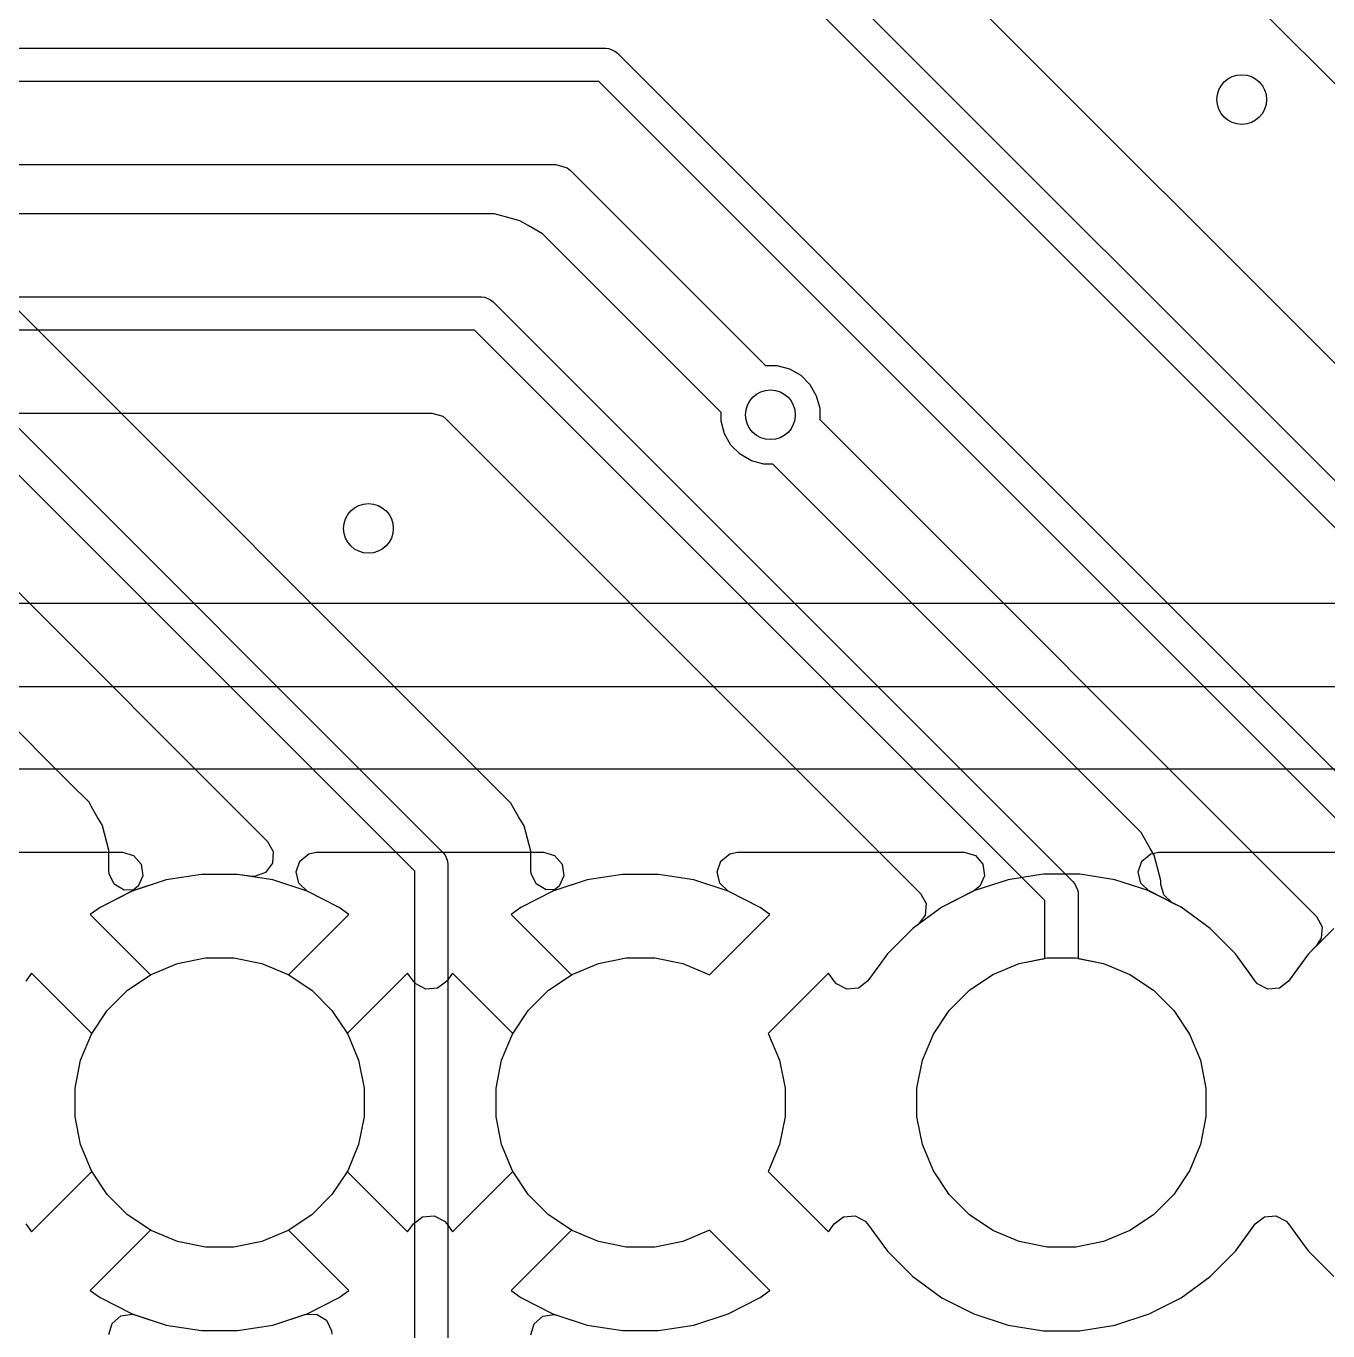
# Model space of a CAD drawing. Header units: inches. Extents: x 6.55 to 9.8, y -8.74 to -3.15.
# Drawn here: x 8.5926 to 8.9019, y -7.9582 to -7.6483 of the extents above; entities that cross this region are included whole.
import ezdxf

# ---------------------------------------------------------------- set-up
doc = ezdxf.new("R2010")
doc.units = ezdxf.units.IN
doc.header["$MEASUREMENT"] = 0
doc.layers.add('Edge.Cuts', color=254, linetype='CONTINUOUS', true_color=0xd0d2cd)

msp = doc.modelspace()

# ---------------------------------------------------------------- linework, layer by layer
at = {"layer": 'Edge.Cuts', "linetype": 'CONTINUOUS'}
for p, q in [((9.00289, -7.82773), (8.19436, -7.0192)), ((8.17323, -7.02593), (8.99116, -7.84386)), ((8.98444, -7.84828), (8.16651, -7.03034)), ((8.7456, -7.50404), (9.01351, -7.77195)), ((8.36761, -7.52056), (8.69166, -7.8446)), ((8.70779, -7.83287), (8.39388, -7.51896)), ((8.68494, -7.84902), (8.36204, -7.52612)), ((8.40287, -7.59482), (8.65, -7.84194)), ((8.21817, -7.65354), (8.73031, -7.65354)), ((8.73031, -7.65354), (8.73108, -7.65362)), ((8.73108, -7.65362), (8.7325, -7.65421)), ((8.7325, -7.65421), (8.7331, -7.6547)), ((8.7331, -7.6547), (8.94137, -7.86296)), ((8.72868, -7.66142), (8.21654, -7.66142)), ((8.93465, -7.86738), (8.72868, -7.66142)), ((8.3332, -7.68112), (8.7185, -7.68112)), ((8.7185, -7.68112), (8.72114, -7.6819)), ((8.72114, -7.6819), (8.72195, -7.68255)), ((8.72195, -7.68255), (8.76829, -7.72888)), ((8.69738, -7.69289), (8.33387, -7.69289)), ((8.69767, -7.69289), (8.69738, -7.69289)), ((8.69738, -7.69289), (8.69738, -7.69289)), ((8.7039, -7.69289), (8.69767, -7.69289)), ((8.70991, -7.6945), (8.7039, -7.69289)), ((8.71189, -7.69564), (8.70991, -7.6945)), ((8.7153, -7.69762), (8.71189, -7.69564)), ((8.71189, -7.69564), (8.71189, -7.69564)), ((8.71189, -7.69564), (8.71189, -7.69564)), ((8.71998, -7.7023), (8.7153, -7.69762)), ((8.7153, -7.69762), (8.7153, -7.69762)), ((8.75773, -7.74004), (8.71998, -7.7023)), ((8.71998, -7.7023), (8.71998, -7.7023)), ((8.31102, -7.7126), (8.70079, -7.7126)), ((8.70079, -7.7126), (8.70156, -7.71267)), ((8.70156, -7.71267), (8.70297, -7.71326)), ((8.70297, -7.71326), (8.70357, -7.71375)), ((8.70357, -7.71375), (8.84137, -7.85155)), ((8.69916, -7.72047), (8.31102, -7.72047)), ((8.83465, -7.85596), (8.69916, -7.72047)), ((8.76829, -7.72888), (8.77098, -7.72888)), ((8.77098, -7.72888), (8.77396, -7.72968)), ((8.77396, -7.72968), (8.77663, -7.73122)), ((8.77663, -7.73122), (8.77881, -7.7334)), ((8.77881, -7.7334), (8.78035, -7.73607)), ((8.78035, -7.73607), (8.78115, -7.73905)), ((8.33387, -7.74018), (8.68897, -7.74018)), ((8.68897, -7.74018), (8.69161, -7.74095)), ((8.69161, -7.74095), (8.69242, -7.74161)), ((8.69242, -7.74161), (8.8051, -7.85428)), ((8.75773, -7.74214), (8.75773, -7.74004)), ((8.78115, -7.73905), (8.78115, -7.74175)), ((8.75852, -7.74511), (8.75773, -7.74214)), ((8.78115, -7.74175), (8.89918, -7.85978)), ((8.76007, -7.74778), (8.75852, -7.74511)), ((8.76225, -7.74997), (8.76007, -7.74778)), ((8.76492, -7.75151), (8.76225, -7.74997)), ((8.76789, -7.7523), (8.76492, -7.75151)), ((8.76999, -7.7523), (8.76789, -7.7523)), ((8.85293, -7.83524), (8.76999, -7.7523)), ((8.60298, -7.82806), (8.55124, -7.77632)), ((9.1101, -7.78541), (8.17645, -7.78541)), ((8.15945, -7.80512), (9.12028, -7.80512)), ((9.12436, -7.8248), (8.16353, -7.8248)), ((8.60315, -7.82823), (8.60298, -7.82806)), ((8.60298, -7.82806), (8.60298, -7.82806)), ((8.60756, -7.83263), (8.60315, -7.82823)), ((8.60315, -7.82823), (8.60315, -7.82823)), ((8.60818, -7.83371), (8.60756, -7.83263)), ((8.60953, -7.83605), (8.60818, -7.83371)), ((8.70963, -7.83605), (8.70779, -7.83287)), ((8.70779, -7.83287), (8.70779, -7.83287)), ((8.61067, -7.83802), (8.60953, -7.83605)), ((8.60953, -7.83605), (8.60953, -7.83605)), ((8.71091, -7.83826), (8.70963, -7.83605)), ((8.8531, -7.83541), (8.85293, -7.83524)), ((8.85293, -7.83524), (8.85293, -7.83524)), ((8.8575, -7.83981), (8.8531, -7.83541)), ((8.8531, -7.83541), (8.8531, -7.83541)), ((8.61073, -7.83826), (8.61067, -7.83802)), ((8.61067, -7.83802), (8.61067, -7.83802)), ((8.61228, -7.84404), (8.61073, -7.83826)), ((8.71252, -7.84428), (8.71091, -7.83826)), ((8.85969, -7.8436), (8.8575, -7.83981)), ((8.8575, -7.83981), (8.8575, -7.83981)), ((8.8575, -7.83981), (8.8575, -7.83981)), ((8.65, -7.84194), (8.65131, -7.84436)), ((8.86061, -7.84521), (8.85969, -7.8436)), ((8.56168, -7.84451), (8.61553, -7.84451)), ((8.61228, -7.84879), (8.61228, -7.84404)), ((8.61228, -7.84404), (8.61228, -7.84404)), ((8.61553, -7.84451), (8.61817, -7.84528)), ((8.61817, -7.84528), (8.61997, -7.84736)), ((8.65131, -7.84436), (8.65112, -7.8471)), ((8.65676, -7.84918), (8.65764, -7.84658)), ((8.65764, -7.84658), (8.6598, -7.84487)), ((8.6598, -7.84487), (8.66163, -7.84451)), ((8.66163, -7.84451), (8.71553, -7.84451)), ((8.69166, -7.8446), (8.69215, -7.8452)), ((8.69215, -7.8452), (8.69264, -7.84638)), ((8.69264, -7.84638), (8.69274, -7.84662)), ((8.69274, -7.84662), (8.69281, -7.84739)), ((8.71252, -7.84871), (8.71252, -7.84428)), ((8.71252, -7.84428), (8.71252, -7.84428)), ((8.71553, -7.84451), (8.71817, -7.84528)), ((8.71817, -7.84528), (8.71997, -7.84736)), ((8.75676, -7.84918), (8.75764, -7.84658)), ((8.75764, -7.84658), (8.7598, -7.84487)), ((8.7598, -7.84487), (8.76163, -7.84451)), ((8.76163, -7.84451), (8.81549, -7.84451)), ((8.81549, -7.84451), (8.81813, -7.84528)), ((8.81813, -7.84528), (8.81993, -7.84736)), ((8.8568, -7.84918), (8.85769, -7.84658)), ((8.85769, -7.84658), (8.85984, -7.84487)), ((8.85984, -7.84487), (8.86168, -7.84451)), ((8.86222, -7.85122), (8.86061, -7.84521)), ((8.86168, -7.84451), (8.91549, -7.84451)), ((8.61235, -7.84962), (8.61228, -7.84879)), ((8.61356, -7.85209), (8.61235, -7.84962)), ((8.62036, -7.85008), (8.61922, -7.85259)), ((8.61997, -7.84736), (8.62036, -7.85008)), ((8.63432, -7.84975), (8.62589, -7.85109)), ((8.63432, -7.84975), (8.62589, -7.85109)), ((8.63432, -7.84975), (8.62589, -7.85109)), ((8.64285, -7.84975), (8.63432, -7.84975)), ((8.64285, -7.84975), (8.63432, -7.84975)), ((8.64285, -7.84975), (8.63432, -7.84975)), ((8.65127, -7.85109), (8.64285, -7.84975)), ((8.65127, -7.85109), (8.64285, -7.84975)), ((8.64578, -7.85022), (8.64285, -7.84975)), ((8.64947, -7.8493), (8.64689, -7.85026)), ((8.65112, -7.8471), (8.64947, -7.8493)), ((8.65742, -7.85185), (8.65676, -7.84918)), ((8.68494, -8.05423), (8.68494, -7.84902)), ((8.69281, -7.84739), (8.69281, -8.0526)), ((8.71259, -7.84955), (8.71252, -7.84871)), ((8.7138, -7.85201), (8.71259, -7.84955)), ((8.72036, -7.85008), (8.71922, -7.85259)), ((8.71997, -7.84736), (8.72036, -7.85008)), ((8.73432, -7.84975), (8.72589, -7.85109)), ((8.73432, -7.84975), (8.72589, -7.85109)), ((8.73432, -7.84975), (8.72589, -7.85109)), ((8.74285, -7.84975), (8.73432, -7.84975)), ((8.74285, -7.84975), (8.73432, -7.84975)), ((8.74285, -7.84975), (8.73432, -7.84975)), ((8.75127, -7.85109), (8.74285, -7.84975)), ((8.75127, -7.85109), (8.74285, -7.84975)), ((8.75127, -7.85109), (8.74285, -7.84975)), ((8.75742, -7.85185), (8.75676, -7.84918)), ((8.82032, -7.85008), (8.81918, -7.85259)), ((8.81993, -7.84736), (8.82032, -7.85008)), ((8.83272, -7.84998), (8.82589, -7.85107)), ((8.83272, -7.84998), (8.82589, -7.85107)), ((8.83432, -7.84973), (8.83272, -7.84998)), ((8.83432, -7.84973), (8.83272, -7.84998)), ((8.84285, -7.84973), (8.83432, -7.84973)), ((8.84285, -7.84973), (8.83432, -7.84973)), ((8.84444, -7.84998), (8.84285, -7.84973)), ((8.84444, -7.84998), (8.84285, -7.84973)), ((8.85128, -7.85107), (8.84444, -7.84998)), ((8.85128, -7.85107), (8.84444, -7.84998)), ((8.85746, -7.85185), (8.8568, -7.84918)), ((8.61592, -7.85351), (8.61356, -7.85209)), ((8.61922, -7.85259), (8.61775, -7.85374)), ((8.62589, -7.85109), (8.61778, -7.85372)), ((8.62589, -7.85109), (8.61778, -7.85372)), ((8.62589, -7.85109), (8.61867, -7.85343)), ((8.64689, -7.85026), (8.64578, -7.85022)), ((8.65938, -7.85372), (8.65127, -7.85109)), ((8.65938, -7.85372), (8.65127, -7.85109)), ((8.65942, -7.85374), (8.65742, -7.85185)), ((8.71616, -7.85343), (8.7138, -7.85201)), ((8.71922, -7.85259), (8.71775, -7.85374)), ((8.72589, -7.85109), (8.71778, -7.85372)), ((8.72589, -7.85109), (8.71778, -7.85372)), ((8.72589, -7.85109), (8.71891, -7.85336)), ((8.72589, -7.85109), (8.72589, -7.85109)), ((8.75938, -7.85372), (8.75127, -7.85109)), ((8.75938, -7.85372), (8.75127, -7.85109)), ((8.75938, -7.85372), (8.75127, -7.85109)), ((8.75942, -7.85374), (8.75742, -7.85185)), ((8.81918, -7.85259), (8.8177, -7.85374)), ((8.82589, -7.85107), (8.81778, -7.8537)), ((8.82589, -7.85107), (8.81778, -7.8537)), ((8.82589, -7.85107), (8.82589, -7.85107)), ((8.82589, -7.85107), (8.82589, -7.85107)), ((8.84137, -7.85155), (8.84186, -7.85214)), ((8.84186, -7.85214), (8.84203, -7.85256)), ((8.84203, -7.85256), (8.84244, -7.85356)), ((8.85939, -7.8537), (8.85128, -7.85107)), ((8.85939, -7.8537), (8.85128, -7.85107)), ((8.85946, -7.85374), (8.85746, -7.85185)), ((8.86222, -7.85216), (8.86222, -7.85122)), ((8.86222, -7.85122), (8.86222, -7.85122)), ((8.86289, -7.85462), (8.86222, -7.85216)), ((8.61778, -7.85372), (8.61018, -7.85759)), ((8.61778, -7.85372), (8.61018, -7.85759)), ((8.61775, -7.85374), (8.61018, -7.85759)), ((8.61867, -7.85343), (8.61592, -7.85351)), ((8.66698, -7.85759), (8.65938, -7.85372)), ((8.66698, -7.85759), (8.65938, -7.85372)), ((8.66698, -7.85759), (8.65942, -7.85374)), ((8.71778, -7.85372), (8.71018, -7.85759)), ((8.71778, -7.85372), (8.71018, -7.85759)), ((8.71775, -7.85374), (8.71018, -7.85759)), ((8.71891, -7.85336), (8.71616, -7.85343)), ((8.76698, -7.85759), (8.75938, -7.85372)), ((8.76698, -7.85759), (8.75938, -7.85372)), ((8.76698, -7.85759), (8.75938, -7.85372)), ((8.76698, -7.85759), (8.75942, -7.85374)), ((8.8051, -7.85428), (8.80642, -7.8567)), ((8.81778, -7.8537), (8.81017, -7.85758)), ((8.81778, -7.8537), (8.81017, -7.85758)), ((8.8177, -7.85374), (8.81017, -7.85758)), ((8.83465, -7.86971), (8.83465, -7.85596)), ((8.84244, -7.85356), (8.84252, -7.85433)), ((8.84252, -7.85433), (8.84252, -7.86971)), ((8.86264, -7.85536), (8.85939, -7.8537)), ((8.86489, -7.85651), (8.85939, -7.8537)), ((8.86699, -7.85758), (8.85946, -7.85374)), ((8.86699, -7.85758), (8.86264, -7.85536)), ((8.86489, -7.85651), (8.86289, -7.85462)), ((8.61018, -7.85759), (8.60785, -7.85929)), ((8.61018, -7.85759), (8.60785, -7.85929)), ((8.61018, -7.85759), (8.60785, -7.85929)), ((8.60785, -7.85929), (8.60785, -7.85929)), ((8.60785, -7.85929), (8.62217, -7.87361)), ((8.60785, -7.85929), (8.60785, -7.85929)), ((8.60785, -7.85929), (8.62217, -7.87361)), ((8.60785, -7.85929), (8.60785, -7.85929)), ((8.60785, -7.85929), (8.62217, -7.87361)), ((8.65499, -7.87361), (8.66931, -7.85929)), ((8.65499, -7.87361), (8.66931, -7.85929)), ((8.65499, -7.87361), (8.66931, -7.85929)), ((8.66931, -7.85929), (8.66698, -7.85759)), ((8.66931, -7.85929), (8.66698, -7.85759)), ((8.66931, -7.85929), (8.66698, -7.85759)), ((8.66931, -7.85929), (8.66931, -7.85929)), ((8.66931, -7.85929), (8.66931, -7.85929)), ((8.66931, -7.85929), (8.66931, -7.85929)), ((8.71018, -7.85759), (8.70785, -7.85929)), ((8.71018, -7.85759), (8.70785, -7.85929)), ((8.71018, -7.85759), (8.70785, -7.85929)), ((8.70785, -7.85929), (8.70785, -7.85929)), ((8.70785, -7.85929), (8.72217, -7.87361)), ((8.70785, -7.85929), (8.70785, -7.85929)), ((8.70785, -7.85929), (8.72217, -7.87361)), ((8.70785, -7.85929), (8.70785, -7.85929)), ((8.70785, -7.85929), (8.72217, -7.87361)), ((8.75499, -7.87361), (8.76931, -7.85929)), ((8.75499, -7.87361), (8.76931, -7.85929)), ((8.75499, -7.87361), (8.76931, -7.85929)), ((8.75499, -7.87361), (8.76931, -7.85929)), ((8.76931, -7.85929), (8.76698, -7.85759)), ((8.76931, -7.85929), (8.76698, -7.85759)), ((8.76931, -7.85929), (8.76698, -7.85759)), ((8.76931, -7.85929), (8.76698, -7.85759)), ((8.76931, -7.85929), (8.76931, -7.85929)), ((8.76931, -7.85929), (8.76931, -7.85929)), ((8.76931, -7.85929), (8.76931, -7.85929)), ((8.76931, -7.85929), (8.76931, -7.85929)), ((8.81017, -7.85758), (8.80327, -7.86259)), ((8.81017, -7.85758), (8.80327, -7.86259)), ((8.81017, -7.85758), (8.80327, -7.86259)), ((8.80622, -7.85944), (8.80457, -7.86164)), ((8.80642, -7.8567), (8.80622, -7.85944)), ((8.86699, -7.85758), (8.86489, -7.85651)), ((8.86699, -7.85758), (8.86489, -7.85651)), ((8.87389, -7.86259), (8.86699, -7.85758)), ((8.86699, -7.85758), (8.86699, -7.85758)), ((8.86699, -7.85758), (8.86699, -7.85758)), ((8.87389, -7.86259), (8.86699, -7.85758)), ((8.87389, -7.86259), (8.86699, -7.85758)), ((8.87389, -7.86259), (8.86699, -7.85758)), ((8.80452, -7.86169), (8.80327, -7.86259)), ((8.80457, -7.86164), (8.80452, -7.86169)), ((8.89918, -7.85978), (8.9005, -7.86219)), ((8.9005, -7.86219), (8.9003, -7.86494)), ((8.80327, -7.86259), (8.79724, -7.86862)), ((8.80327, -7.86259), (8.79724, -7.86862)), ((8.80327, -7.86259), (8.79724, -7.86862)), ((8.80327, -7.86259), (8.79724, -7.86862)), ((8.80327, -7.86259), (8.80327, -7.86259)), ((8.87993, -7.86862), (8.87389, -7.86259)), ((8.87993, -7.86862), (8.87389, -7.86259)), ((8.87993, -7.86862), (8.87389, -7.86259)), ((8.87993, -7.86862), (8.87389, -7.86259)), ((8.90327, -7.86259), (8.89724, -7.86862)), ((8.90327, -7.86259), (8.89724, -7.86862)), ((8.90327, -7.86259), (8.89724, -7.86862)), ((8.9003, -7.86494), (8.89918, -7.86668)), ((8.79724, -7.86862), (8.79496, -7.87176)), ((8.79724, -7.86862), (8.79496, -7.87176)), ((8.79724, -7.86862), (8.79496, -7.87176)), ((8.79724, -7.86862), (8.79496, -7.87176)), ((8.79724, -7.86862), (8.79724, -7.86862)), ((8.79724, -7.86862), (8.79724, -7.86862)), ((8.79724, -7.86862), (8.79724, -7.86862)), ((8.79724, -7.86862), (8.79724, -7.86862)), ((8.79724, -7.86862), (8.79724, -7.86862)), ((8.79724, -7.86862), (8.79724, -7.86862)), ((8.79724, -7.86862), (8.79724, -7.86862)), ((8.79724, -7.86862), (8.79724, -7.86862)), ((8.88304, -7.87291), (8.87993, -7.86862)), ((8.88373, -7.87386), (8.87993, -7.86862)), ((8.88351, -7.87355), (8.87993, -7.86862)), ((8.88373, -7.87386), (8.87993, -7.86862)), ((8.89724, -7.86862), (8.89253, -7.8751)), ((8.89724, -7.86862), (8.89442, -7.87251)), ((8.89724, -7.86862), (8.89442, -7.87251)), ((8.89724, -7.86862), (8.89442, -7.87251)), ((8.89918, -7.86668), (8.89724, -7.86862)), ((8.89724, -7.86862), (8.89724, -7.86862)), ((8.89724, -7.86862), (8.89724, -7.86862)), ((8.89724, -7.86862), (8.89724, -7.86862)), ((8.89724, -7.86862), (8.89724, -7.86862)), ((8.89724, -7.86862), (8.89724, -7.86862)), ((8.89724, -7.86862), (8.89724, -7.86862)), ((8.62232, -7.87351), (8.62857, -7.87092)), ((8.62232, -7.87351), (8.62857, -7.87092)), ((8.62232, -7.87351), (8.62857, -7.87092)), ((8.62232, -7.87351), (8.62857, -7.87092)), ((8.62857, -7.87092), (8.6352, -7.8696)), ((8.62857, -7.87092), (8.6352, -7.8696)), ((8.62857, -7.87092), (8.6352, -7.8696)), ((8.62857, -7.87092), (8.6352, -7.8696)), ((8.6352, -7.8696), (8.64196, -7.8696)), ((8.6352, -7.8696), (8.64196, -7.8696)), ((8.6352, -7.8696), (8.64196, -7.8696)), ((8.6352, -7.8696), (8.64196, -7.8696)), ((8.64196, -7.8696), (8.6486, -7.87092)), ((8.64196, -7.8696), (8.6486, -7.87092)), ((8.64196, -7.8696), (8.6486, -7.87092)), ((8.64196, -7.8696), (8.6486, -7.87092)), ((8.6486, -7.87092), (8.65485, -7.87351)), ((8.6486, -7.87092), (8.65485, -7.87351)), ((8.6486, -7.87092), (8.65485, -7.87351)), ((8.6486, -7.87092), (8.65485, -7.87351)), ((8.72232, -7.87351), (8.72857, -7.87092)), ((8.72232, -7.87351), (8.72857, -7.87092)), ((8.72232, -7.87351), (8.72857, -7.87092)), ((8.72232, -7.87351), (8.72857, -7.87092)), ((8.72857, -7.87092), (8.7352, -7.8696)), ((8.72857, -7.87092), (8.7352, -7.8696)), ((8.72857, -7.87092), (8.7352, -7.8696)), ((8.72857, -7.87092), (8.7352, -7.8696)), ((8.7352, -7.8696), (8.74196, -7.8696)), ((8.7352, -7.8696), (8.74196, -7.8696)), ((8.7352, -7.8696), (8.74196, -7.8696)), ((8.7352, -7.8696), (8.74196, -7.8696)), ((8.74196, -7.8696), (8.7486, -7.87092)), ((8.74196, -7.8696), (8.7486, -7.87092)), ((8.74196, -7.8696), (8.7486, -7.87092)), ((8.74196, -7.8696), (8.7486, -7.87092)), ((8.7486, -7.87092), (8.75485, -7.87351)), ((8.7486, -7.87092), (8.75485, -7.87351)), ((8.7486, -7.87092), (8.75485, -7.87351)), ((8.7486, -7.87092), (8.75485, -7.87351)), ((8.79496, -7.87176), (8.79252, -7.87512)), ((8.79496, -7.87176), (8.79252, -7.87512)), ((8.79496, -7.87176), (8.79252, -7.87512)), ((8.79496, -7.87176), (8.79252, -7.87512)), ((8.82232, -7.87351), (8.82857, -7.87092)), ((8.82232, -7.87351), (8.82857, -7.87092)), ((8.82232, -7.87351), (8.82857, -7.87092)), ((8.82232, -7.87351), (8.82857, -7.87092)), ((8.82857, -7.87092), (8.8352, -7.8696)), ((8.82857, -7.87092), (8.8352, -7.8696)), ((8.82857, -7.87092), (8.8352, -7.8696)), ((8.82857, -7.87092), (8.83465, -7.86971)), ((8.8352, -7.8696), (8.84196, -7.8696)), ((8.8352, -7.8696), (8.84196, -7.8696)), ((8.8352, -7.8696), (8.84196, -7.8696)), ((8.84196, -7.8696), (8.8486, -7.87092)), ((8.84196, -7.8696), (8.8486, -7.87092)), ((8.84196, -7.8696), (8.8486, -7.87092)), ((8.84252, -7.86971), (8.8486, -7.87092)), ((8.8486, -7.87092), (8.85485, -7.87351)), ((8.8486, -7.87092), (8.85485, -7.87351)), ((8.8486, -7.87092), (8.85485, -7.87351)), ((8.8486, -7.87092), (8.85485, -7.87351)), ((8.59393, -7.87321), (8.59254, -7.87512)), ((8.59393, -7.87321), (8.59254, -7.87512)), ((8.59393, -7.87321), (8.59254, -7.87512)), ((8.60825, -7.88753), (8.59393, -7.87321)), ((8.59393, -7.87321), (8.59393, -7.87321)), ((8.60825, -7.88753), (8.59393, -7.87321)), ((8.59393, -7.87321), (8.59393, -7.87321)), ((8.60825, -7.88753), (8.59393, -7.87321)), ((8.59393, -7.87321), (8.59393, -7.87321)), ((8.6167, -7.87727), (8.62232, -7.87351)), ((8.62217, -7.87361), (8.62232, -7.87351)), ((8.62217, -7.87361), (8.62232, -7.87351)), ((8.62217, -7.87361), (8.62232, -7.87351)), ((8.65485, -7.87351), (8.65499, -7.87361)), ((8.65485, -7.87351), (8.65499, -7.87361)), ((8.65485, -7.87351), (8.65499, -7.87361)), ((8.65485, -7.87351), (8.66047, -7.87727)), ((8.68323, -7.87321), (8.66891, -7.88753)), ((8.68323, -7.87321), (8.66891, -7.88753)), ((8.68323, -7.87321), (8.66891, -7.88753)), ((8.68463, -7.87513), (8.68323, -7.87321)), ((8.68323, -7.87321), (8.68323, -7.87321)), ((8.68463, -7.87513), (8.68323, -7.87321)), ((8.68323, -7.87321), (8.68323, -7.87321)), ((8.68463, -7.87513), (8.68323, -7.87321)), ((8.68323, -7.87321), (8.68323, -7.87321)), ((8.69393, -7.87321), (8.69253, -7.87513)), ((8.69393, -7.87321), (8.69253, -7.87513)), ((8.69393, -7.87321), (8.69253, -7.87513)), ((8.70825, -7.88753), (8.69393, -7.87321)), ((8.69393, -7.87321), (8.69393, -7.87321)), ((8.70825, -7.88753), (8.69393, -7.87321)), ((8.69393, -7.87321), (8.69393, -7.87321)), ((8.70825, -7.88753), (8.69393, -7.87321)), ((8.69393, -7.87321), (8.69393, -7.87321)), ((8.7167, -7.87727), (8.72232, -7.87351)), ((8.72217, -7.87361), (8.72232, -7.87351)), ((8.72217, -7.87361), (8.72232, -7.87351)), ((8.72217, -7.87361), (8.72232, -7.87351)), ((8.75485, -7.87351), (8.75499, -7.87361)), ((8.75485, -7.87351), (8.75499, -7.87361)), ((8.75485, -7.87351), (8.75499, -7.87361)), ((8.75485, -7.87351), (8.75499, -7.87361)), ((8.78323, -7.87321), (8.76891, -7.88753)), ((8.78323, -7.87321), (8.76891, -7.88753)), ((8.78323, -7.87321), (8.76891, -7.88753)), ((8.78323, -7.87321), (8.76891, -7.88753)), ((8.78462, -7.87512), (8.78323, -7.87321)), ((8.78323, -7.87321), (8.78323, -7.87321)), ((8.78462, -7.87512), (8.78323, -7.87321)), ((8.78323, -7.87321), (8.78323, -7.87321)), ((8.78462, -7.87512), (8.78323, -7.87321)), ((8.78323, -7.87321), (8.78323, -7.87321)), ((8.78462, -7.87512), (8.78323, -7.87321)), ((8.78323, -7.87321), (8.78323, -7.87321)), ((8.8167, -7.87727), (8.82232, -7.87351)), ((8.8167, -7.87727), (8.82232, -7.87351)), ((8.8167, -7.87727), (8.82232, -7.87351)), ((8.8167, -7.87727), (8.82232, -7.87351)), ((8.85485, -7.87351), (8.86047, -7.87727)), ((8.85485, -7.87351), (8.86047, -7.87727)), ((8.85485, -7.87351), (8.86047, -7.87727)), ((8.85485, -7.87351), (8.86047, -7.87727)), ((8.88463, -7.8751), (8.88304, -7.87291)), ((8.88463, -7.8751), (8.88351, -7.87355)), ((8.88463, -7.8751), (8.88373, -7.87386)), ((8.88463, -7.8751), (8.88373, -7.87386)), ((8.89442, -7.87251), (8.89253, -7.8751)), ((8.89442, -7.87251), (8.89253, -7.8751)), ((8.89442, -7.87251), (8.89253, -7.8751)), ((8.61191, -7.88205), (8.6167, -7.87727)), ((8.66047, -7.87727), (8.66525, -7.88205)), ((8.68518, -7.87577), (8.68463, -7.87513)), ((8.68518, -7.87577), (8.68463, -7.87513)), ((8.68518, -7.87577), (8.68463, -7.87513)), ((8.68761, -7.87705), (8.68518, -7.87577)), ((8.68761, -7.87705), (8.68518, -7.87577)), ((8.68761, -7.87705), (8.68518, -7.87577)), ((8.69035, -7.87681), (8.68761, -7.87705)), ((8.69035, -7.87681), (8.68761, -7.87705)), ((8.69035, -7.87681), (8.68761, -7.87705)), ((8.69253, -7.87513), (8.69035, -7.87681)), ((8.69253, -7.87513), (8.69035, -7.87681)), ((8.69253, -7.87513), (8.69035, -7.87681)), ((8.71191, -7.88205), (8.7167, -7.87727)), ((8.78517, -7.87575), (8.78462, -7.87512)), ((8.78517, -7.87575), (8.78462, -7.87512)), ((8.78517, -7.87575), (8.78462, -7.87512)), ((8.78517, -7.87575), (8.78462, -7.87512)), ((8.7876, -7.87703), (8.78517, -7.87575)), ((8.7876, -7.87703), (8.78517, -7.87575)), ((8.7876, -7.87703), (8.78517, -7.87575)), ((8.7876, -7.87703), (8.78517, -7.87575)), ((8.79034, -7.8768), (8.7876, -7.87703)), ((8.79034, -7.8768), (8.7876, -7.87703)), ((8.79034, -7.8768), (8.7876, -7.87703)), ((8.79034, -7.8768), (8.7876, -7.87703)), ((8.79252, -7.87512), (8.79034, -7.8768)), ((8.79252, -7.87512), (8.79034, -7.8768)), ((8.79252, -7.87512), (8.79034, -7.8768)), ((8.79252, -7.87512), (8.79034, -7.8768)), ((8.81191, -7.88205), (8.8167, -7.87727)), ((8.81191, -7.88205), (8.8167, -7.87727)), ((8.81191, -7.88205), (8.8167, -7.87727)), ((8.81191, -7.88205), (8.8167, -7.87727)), ((8.86047, -7.87727), (8.86525, -7.88205)), ((8.86047, -7.87727), (8.86525, -7.88205)), ((8.86047, -7.87727), (8.86525, -7.88205)), ((8.86047, -7.87727), (8.86525, -7.88205)), ((8.88518, -7.87573), (8.88463, -7.8751)), ((8.88518, -7.87573), (8.88463, -7.8751)), ((8.88518, -7.87573), (8.88463, -7.8751)), ((8.88518, -7.87573), (8.88463, -7.8751)), ((8.88761, -7.87702), (8.88518, -7.87573)), ((8.88761, -7.87702), (8.88518, -7.87573)), ((8.88761, -7.87702), (8.88518, -7.87573)), ((8.88761, -7.87702), (8.88518, -7.87573)), ((8.89035, -7.87678), (8.88761, -7.87702)), ((8.89035, -7.87678), (8.88761, -7.87702)), ((8.89035, -7.87678), (8.88761, -7.87702)), ((8.89035, -7.87678), (8.88761, -7.87702)), ((8.89253, -7.8751), (8.89035, -7.87678)), ((8.89253, -7.8751), (8.89035, -7.87678)), ((8.89253, -7.8751), (8.89035, -7.87678)), ((8.89253, -7.8751), (8.89035, -7.87678)), ((8.60816, -7.88767), (8.61191, -7.88205)), ((8.66525, -7.88205), (8.66901, -7.88767)), ((8.70816, -7.88767), (8.71191, -7.88205)), ((8.80816, -7.88767), (8.81191, -7.88205)), ((8.80816, -7.88767), (8.81191, -7.88205)), ((8.80816, -7.88767), (8.81191, -7.88205)), ((8.80816, -7.88767), (8.81191, -7.88205)), ((8.86525, -7.88205), (8.86901, -7.88767)), ((8.86525, -7.88205), (8.86901, -7.88767)), ((8.86525, -7.88205), (8.86901, -7.88767)), ((8.86525, -7.88205), (8.86901, -7.88767)), ((8.60557, -7.89392), (8.60816, -7.88767)), ((8.60557, -7.89392), (8.60816, -7.88767)), ((8.60557, -7.89392), (8.60816, -7.88767)), ((8.60557, -7.89392), (8.60816, -7.88767)), ((8.60816, -7.88767), (8.60825, -7.88753)), ((8.60816, -7.88767), (8.60825, -7.88753)), ((8.60816, -7.88767), (8.60825, -7.88753)), ((8.66891, -7.88753), (8.66901, -7.88767)), ((8.66891, -7.88753), (8.66901, -7.88767)), ((8.66891, -7.88753), (8.66901, -7.88767)), ((8.66901, -7.88767), (8.6716, -7.89392)), ((8.66901, -7.88767), (8.6716, -7.89392)), ((8.66901, -7.88767), (8.6716, -7.89392)), ((8.66901, -7.88767), (8.6716, -7.89392)), ((8.70557, -7.89392), (8.70816, -7.88767)), ((8.70557, -7.89392), (8.70816, -7.88767)), ((8.70557, -7.89392), (8.70816, -7.88767)), ((8.70557, -7.89392), (8.70816, -7.88767)), ((8.70816, -7.88767), (8.70825, -7.88753)), ((8.70816, -7.88767), (8.70825, -7.88753)), ((8.70816, -7.88767), (8.70825, -7.88753)), ((8.76891, -7.88753), (8.76901, -7.88767)), ((8.76891, -7.88753), (8.76901, -7.88767)), ((8.76891, -7.88753), (8.76901, -7.88767)), ((8.76891, -7.88753), (8.76901, -7.88767)), ((8.76901, -7.88767), (8.7716, -7.89392)), ((8.76901, -7.88767), (8.7716, -7.89392)), ((8.76901, -7.88767), (8.7716, -7.89392)), ((8.76901, -7.88767), (8.7716, -7.89392)), ((8.80557, -7.89392), (8.80816, -7.88767)), ((8.80557, -7.89392), (8.80816, -7.88767)), ((8.80557, -7.89392), (8.80816, -7.88767)), ((8.80557, -7.89392), (8.80816, -7.88767)), ((8.86901, -7.88767), (8.8716, -7.89392)), ((8.86901, -7.88767), (8.8716, -7.89392)), ((8.86901, -7.88767), (8.8716, -7.89392)), ((8.86901, -7.88767), (8.8716, -7.89392)), ((8.60425, -7.90056), (8.60557, -7.89392)), ((8.60425, -7.90056), (8.60557, -7.89392)), ((8.60425, -7.90056), (8.60557, -7.89392)), ((8.60425, -7.90056), (8.60557, -7.89392)), ((8.6716, -7.89392), (8.67292, -7.90056)), ((8.6716, -7.89392), (8.67292, -7.90056)), ((8.6716, -7.89392), (8.67292, -7.90056)), ((8.6716, -7.89392), (8.67292, -7.90056)), ((8.70425, -7.90056), (8.70557, -7.89392)), ((8.70425, -7.90056), (8.70557, -7.89392)), ((8.70425, -7.90056), (8.70557, -7.89392)), ((8.70425, -7.90056), (8.70557, -7.89392)), ((8.7716, -7.89392), (8.77292, -7.90056)), ((8.7716, -7.89392), (8.77292, -7.90056)), ((8.7716, -7.89392), (8.77292, -7.90056)), ((8.7716, -7.89392), (8.77292, -7.90056)), ((8.80425, -7.90056), (8.80557, -7.89392)), ((8.80425, -7.90056), (8.80557, -7.89392)), ((8.80425, -7.90056), (8.80557, -7.89392)), ((8.80425, -7.90056), (8.80557, -7.89392)), ((8.8716, -7.89392), (8.87292, -7.90056)), ((8.8716, -7.89392), (8.87292, -7.90056)), ((8.8716, -7.89392), (8.87292, -7.90056)), ((8.8716, -7.89392), (8.87292, -7.90056)), ((8.60425, -7.90732), (8.60425, -7.90056)), ((8.60425, -7.90732), (8.60425, -7.90056)), ((8.60425, -7.90732), (8.60425, -7.90056)), ((8.60425, -7.90732), (8.60425, -7.90056)), ((8.67292, -7.90056), (8.67292, -7.90732)), ((8.67292, -7.90056), (8.67292, -7.90732)), ((8.67292, -7.90056), (8.67292, -7.90732)), ((8.67292, -7.90056), (8.67292, -7.90732)), ((8.70425, -7.90732), (8.70425, -7.90056)), ((8.70425, -7.90732), (8.70425, -7.90056)), ((8.70425, -7.90732), (8.70425, -7.90056)), ((8.70425, -7.90732), (8.70425, -7.90056)), ((8.77292, -7.90056), (8.77292, -7.90732)), ((8.77292, -7.90056), (8.77292, -7.90732)), ((8.77292, -7.90056), (8.77292, -7.90732)), ((8.77292, -7.90056), (8.77292, -7.90732)), ((8.80425, -7.90732), (8.80425, -7.90056)), ((8.80425, -7.90732), (8.80425, -7.90056)), ((8.80425, -7.90732), (8.80425, -7.90056)), ((8.80425, -7.90732), (8.80425, -7.90056)), ((8.87292, -7.90056), (8.87292, -7.90732)), ((8.87292, -7.90056), (8.87292, -7.90732)), ((8.87292, -7.90056), (8.87292, -7.90732)), ((8.87292, -7.90056), (8.87292, -7.90732)), ((8.60557, -7.91395), (8.60425, -7.90732)), ((8.60557, -7.91395), (8.60425, -7.90732)), ((8.60557, -7.91395), (8.60425, -7.90732)), ((8.60557, -7.91395), (8.60425, -7.90732)), ((8.67292, -7.90732), (8.6716, -7.91395)), ((8.67292, -7.90732), (8.6716, -7.91395)), ((8.67292, -7.90732), (8.6716, -7.91395)), ((8.67292, -7.90732), (8.6716, -7.91395)), ((8.70557, -7.91395), (8.70425, -7.90732)), ((8.70557, -7.91395), (8.70425, -7.90732)), ((8.70557, -7.91395), (8.70425, -7.90732)), ((8.70557, -7.91395), (8.70425, -7.90732)), ((8.77292, -7.90732), (8.7716, -7.91395)), ((8.77292, -7.90732), (8.7716, -7.91395)), ((8.77292, -7.90732), (8.7716, -7.91395)), ((8.77292, -7.90732), (8.7716, -7.91395)), ((8.80557, -7.91395), (8.80425, -7.90732)), ((8.80557, -7.91395), (8.80425, -7.90732)), ((8.80557, -7.91395), (8.80425, -7.90732)), ((8.80557, -7.91395), (8.80425, -7.90732)), ((8.87292, -7.90732), (8.8716, -7.91395)), ((8.87292, -7.90732), (8.8716, -7.91395)), ((8.87292, -7.90732), (8.8716, -7.91395)), ((8.87292, -7.90732), (8.8716, -7.91395)), ((8.60816, -7.9202), (8.60557, -7.91395)), ((8.60816, -7.9202), (8.60557, -7.91395)), ((8.60816, -7.9202), (8.60557, -7.91395)), ((8.60816, -7.9202), (8.60557, -7.91395)), ((8.6716, -7.91395), (8.66901, -7.9202)), ((8.6716, -7.91395), (8.66901, -7.9202)), ((8.6716, -7.91395), (8.66901, -7.9202)), ((8.6716, -7.91395), (8.66901, -7.9202)), ((8.70816, -7.9202), (8.70557, -7.91395)), ((8.70816, -7.9202), (8.70557, -7.91395)), ((8.70816, -7.9202), (8.70557, -7.91395)), ((8.70816, -7.9202), (8.70557, -7.91395)), ((8.7716, -7.91395), (8.76901, -7.9202)), ((8.7716, -7.91395), (8.76901, -7.9202)), ((8.7716, -7.91395), (8.76901, -7.9202)), ((8.7716, -7.91395), (8.76901, -7.9202)), ((8.80816, -7.9202), (8.80557, -7.91395)), ((8.80816, -7.9202), (8.80557, -7.91395)), ((8.80816, -7.9202), (8.80557, -7.91395)), ((8.80816, -7.9202), (8.80557, -7.91395)), ((8.8716, -7.91395), (8.86901, -7.9202)), ((8.8716, -7.91395), (8.86901, -7.9202)), ((8.8716, -7.91395), (8.86901, -7.9202)), ((8.8716, -7.91395), (8.86901, -7.9202)), ((8.59393, -7.93467), (8.60825, -7.92035)), ((8.59393, -7.93467), (8.60825, -7.92035)), ((8.59393, -7.93467), (8.60825, -7.92035)), ((8.60825, -7.92035), (8.60816, -7.9202)), ((8.60825, -7.92035), (8.60816, -7.9202)), ((8.60825, -7.92035), (8.60816, -7.9202)), ((8.61191, -7.92582), (8.60816, -7.9202)), ((8.66901, -7.9202), (8.66525, -7.92582)), ((8.66901, -7.9202), (8.66891, -7.92035)), ((8.66901, -7.9202), (8.66891, -7.92035)), ((8.66901, -7.9202), (8.66891, -7.92035)), ((8.66891, -7.92035), (8.68323, -7.93467)), ((8.66891, -7.92035), (8.68323, -7.93467)), ((8.66891, -7.92035), (8.68323, -7.93467)), ((8.69393, -7.93467), (8.70825, -7.92035)), ((8.69393, -7.93467), (8.70825, -7.92035)), ((8.69393, -7.93467), (8.70825, -7.92035)), ((8.70825, -7.92035), (8.70816, -7.9202)), ((8.70825, -7.92035), (8.70816, -7.9202)), ((8.70825, -7.92035), (8.70816, -7.9202)), ((8.71191, -7.92582), (8.70816, -7.9202)), ((8.76901, -7.9202), (8.76891, -7.92035)), ((8.76901, -7.9202), (8.76891, -7.92035)), ((8.76901, -7.9202), (8.76891, -7.92035)), ((8.76901, -7.9202), (8.76891, -7.92035)), ((8.76891, -7.92035), (8.78323, -7.93467)), ((8.76891, -7.92035), (8.78323, -7.93467)), ((8.76891, -7.92035), (8.78323, -7.93467)), ((8.76891, -7.92035), (8.78323, -7.93467)), ((8.81191, -7.92582), (8.80816, -7.9202)), ((8.81191, -7.92582), (8.80816, -7.9202)), ((8.81191, -7.92582), (8.80816, -7.9202)), ((8.81191, -7.92582), (8.80816, -7.9202)), ((8.86901, -7.9202), (8.86525, -7.92582)), ((8.86901, -7.9202), (8.86525, -7.92582)), ((8.86901, -7.9202), (8.86525, -7.92582)), ((8.86901, -7.9202), (8.86525, -7.92582)), ((8.6167, -7.93061), (8.61191, -7.92582)), ((8.66525, -7.92582), (8.66047, -7.93061)), ((8.7167, -7.93061), (8.71191, -7.92582)), ((8.8167, -7.93061), (8.81191, -7.92582)), ((8.8167, -7.93061), (8.81191, -7.92582)), ((8.8167, -7.93061), (8.81191, -7.92582)), ((8.8167, -7.93061), (8.81191, -7.92582)), ((8.86525, -7.92582), (8.86047, -7.93061)), ((8.86525, -7.92582), (8.86047, -7.93061)), ((8.86525, -7.92582), (8.86047, -7.93061)), ((8.86525, -7.92582), (8.86047, -7.93061)), ((8.62232, -7.93436), (8.6167, -7.93061)), ((8.66047, -7.93061), (8.65485, -7.93436)), ((8.72232, -7.93436), (8.7167, -7.93061)), ((8.82232, -7.93436), (8.8167, -7.93061)), ((8.82232, -7.93436), (8.8167, -7.93061)), ((8.82232, -7.93436), (8.8167, -7.93061)), ((8.82232, -7.93436), (8.8167, -7.93061)), ((8.86047, -7.93061), (8.85485, -7.93436)), ((8.86047, -7.93061), (8.85485, -7.93436)), ((8.86047, -7.93061), (8.85485, -7.93436)), ((8.86047, -7.93061), (8.85485, -7.93436)), ((8.59254, -7.93276), (8.59393, -7.93467)), ((8.59254, -7.93276), (8.59393, -7.93467)), ((8.59254, -7.93276), (8.59393, -7.93467)), ((8.68323, -7.93467), (8.68463, -7.93274)), ((8.68323, -7.93467), (8.68463, -7.93274)), ((8.68323, -7.93467), (8.68463, -7.93274)), ((8.68463, -7.93274), (8.68681, -7.93106)), ((8.68463, -7.93274), (8.68681, -7.93106)), ((8.68463, -7.93274), (8.68681, -7.93106)), ((8.68681, -7.93106), (8.68955, -7.93082)), ((8.68681, -7.93106), (8.68955, -7.93082)), ((8.68681, -7.93106), (8.68955, -7.93082)), ((8.68955, -7.93082), (8.69198, -7.93211)), ((8.68955, -7.93082), (8.69198, -7.93211)), ((8.68955, -7.93082), (8.69198, -7.93211)), ((8.69198, -7.93211), (8.69253, -7.93274)), ((8.69198, -7.93211), (8.69253, -7.93274)), ((8.69198, -7.93211), (8.69253, -7.93274)), ((8.69253, -7.93274), (8.69393, -7.93467)), ((8.69253, -7.93274), (8.69393, -7.93467)), ((8.69253, -7.93274), (8.69393, -7.93467)), ((8.78323, -7.93467), (8.78462, -7.93276)), ((8.78323, -7.93467), (8.78462, -7.93276)), ((8.78323, -7.93467), (8.78462, -7.93276)), ((8.78323, -7.93467), (8.78462, -7.93276)), ((8.78462, -7.93276), (8.7868, -7.93108)), ((8.78462, -7.93276), (8.7868, -7.93108)), ((8.78462, -7.93276), (8.7868, -7.93108)), ((8.78462, -7.93276), (8.7868, -7.93108)), ((8.7868, -7.93108), (8.78954, -7.93084)), ((8.7868, -7.93108), (8.78954, -7.93084)), ((8.7868, -7.93108), (8.78954, -7.93084)), ((8.7868, -7.93108), (8.78954, -7.93084)), ((8.78954, -7.93084), (8.79197, -7.93212)), ((8.78954, -7.93084), (8.79197, -7.93212)), ((8.78954, -7.93084), (8.79197, -7.93212)), ((8.78954, -7.93084), (8.79197, -7.93212)), ((8.79197, -7.93212), (8.79252, -7.93276)), ((8.79197, -7.93212), (8.79252, -7.93276)), ((8.79197, -7.93212), (8.79252, -7.93276)), ((8.79197, -7.93212), (8.79252, -7.93276)), ((8.79252, -7.93276), (8.79724, -7.93925)), ((8.79252, -7.93276), (8.79724, -7.93925)), ((8.79252, -7.93276), (8.79724, -7.93925)), ((8.79252, -7.93276), (8.79724, -7.93925)), ((8.87993, -7.93925), (8.88463, -7.93277)), ((8.87993, -7.93925), (8.88463, -7.93277)), ((8.87993, -7.93925), (8.88463, -7.93277)), ((8.87993, -7.93925), (8.88412, -7.93348)), ((8.88412, -7.93348), (8.88463, -7.93277)), ((8.88463, -7.93277), (8.88681, -7.93109)), ((8.88463, -7.93277), (8.88681, -7.93109)), ((8.88463, -7.93277), (8.88681, -7.93109)), ((8.88463, -7.93277), (8.88681, -7.93109)), ((8.88681, -7.93109), (8.88955, -7.93086)), ((8.88681, -7.93109), (8.88955, -7.93086)), ((8.88681, -7.93109), (8.88955, -7.93086)), ((8.88681, -7.93109), (8.88955, -7.93086)), ((8.88955, -7.93086), (8.89199, -7.93214)), ((8.88955, -7.93086), (8.89199, -7.93214)), ((8.88955, -7.93086), (8.89199, -7.93214)), ((8.88955, -7.93086), (8.89199, -7.93214)), ((8.89199, -7.93214), (8.89253, -7.93277)), ((8.89199, -7.93214), (8.89253, -7.93277)), ((8.89199, -7.93214), (8.89253, -7.93277)), ((8.89199, -7.93214), (8.89253, -7.93277)), ((8.89253, -7.93277), (8.89623, -7.93787)), ((8.89253, -7.93277), (8.89623, -7.93787)), ((8.89253, -7.93277), (8.89623, -7.93787)), ((8.89253, -7.93277), (8.89623, -7.93787)), ((8.62217, -7.93427), (8.60785, -7.94859)), ((8.62217, -7.93427), (8.60785, -7.94859)), ((8.62217, -7.93427), (8.60785, -7.94859)), ((8.62232, -7.93436), (8.62217, -7.93427)), ((8.62232, -7.93436), (8.62217, -7.93427)), ((8.62232, -7.93436), (8.62217, -7.93427)), ((8.62857, -7.93695), (8.62232, -7.93436)), ((8.62857, -7.93695), (8.62232, -7.93436)), ((8.62857, -7.93695), (8.62232, -7.93436)), ((8.62857, -7.93695), (8.62232, -7.93436)), ((8.65485, -7.93436), (8.6486, -7.93695)), ((8.65485, -7.93436), (8.6486, -7.93695)), ((8.65485, -7.93436), (8.6486, -7.93695)), ((8.65485, -7.93436), (8.6486, -7.93695)), ((8.65499, -7.93427), (8.65485, -7.93436)), ((8.65499, -7.93427), (8.65485, -7.93436)), ((8.65499, -7.93427), (8.65485, -7.93436)), ((8.66931, -7.94859), (8.65499, -7.93427)), ((8.66931, -7.94859), (8.65499, -7.93427)), ((8.66931, -7.94859), (8.65499, -7.93427)), ((8.69393, -7.93467), (8.69393, -7.93467)), ((8.69393, -7.93467), (8.69393, -7.93467)), ((8.69393, -7.93467), (8.69393, -7.93467)), ((8.72217, -7.93427), (8.70785, -7.94859)), ((8.72217, -7.93427), (8.70785, -7.94859)), ((8.72217, -7.93427), (8.70785, -7.94859)), ((8.72232, -7.93436), (8.72217, -7.93427)), ((8.72232, -7.93436), (8.72217, -7.93427)), ((8.72232, -7.93436), (8.72217, -7.93427)), ((8.72857, -7.93695), (8.72232, -7.93436)), ((8.72857, -7.93695), (8.72232, -7.93436)), ((8.72857, -7.93695), (8.72232, -7.93436)), ((8.72857, -7.93695), (8.72232, -7.93436)), ((8.75485, -7.93436), (8.7486, -7.93695)), ((8.75485, -7.93436), (8.7486, -7.93695)), ((8.75485, -7.93436), (8.7486, -7.93695)), ((8.75485, -7.93436), (8.7486, -7.93695)), ((8.75499, -7.93427), (8.75485, -7.93436)), ((8.75499, -7.93427), (8.75485, -7.93436)), ((8.75499, -7.93427), (8.75485, -7.93436)), ((8.75499, -7.93427), (8.75485, -7.93436)), ((8.76931, -7.94859), (8.75499, -7.93427)), ((8.76931, -7.94859), (8.75499, -7.93427)), ((8.76931, -7.94859), (8.75499, -7.93427)), ((8.76931, -7.94859), (8.75499, -7.93427)), ((8.78323, -7.93467), (8.78323, -7.93467)), ((8.78323, -7.93467), (8.78323, -7.93467)), ((8.78323, -7.93467), (8.78323, -7.93467)), ((8.78323, -7.93467), (8.78323, -7.93467)), ((8.82857, -7.93695), (8.82232, -7.93436)), ((8.82857, -7.93695), (8.82232, -7.93436)), ((8.82857, -7.93695), (8.82232, -7.93436)), ((8.82857, -7.93695), (8.82232, -7.93436)), ((8.85485, -7.93436), (8.8486, -7.93695)), ((8.85485, -7.93436), (8.8486, -7.93695)), ((8.85485, -7.93436), (8.8486, -7.93695)), ((8.85485, -7.93436), (8.8486, -7.93695)), ((8.6352, -7.93827), (8.62857, -7.93695)), ((8.6352, -7.93827), (8.62857, -7.93695)), ((8.6352, -7.93827), (8.62857, -7.93695)), ((8.6352, -7.93827), (8.62857, -7.93695)), ((8.64196, -7.93827), (8.6352, -7.93827)), ((8.64196, -7.93827), (8.6352, -7.93827)), ((8.64196, -7.93827), (8.6352, -7.93827)), ((8.64196, -7.93827), (8.6352, -7.93827)), ((8.6486, -7.93695), (8.64196, -7.93827)), ((8.6486, -7.93695), (8.64196, -7.93827)), ((8.6486, -7.93695), (8.64196, -7.93827)), ((8.6486, -7.93695), (8.64196, -7.93827)), ((8.7352, -7.93827), (8.72857, -7.93695)), ((8.7352, -7.93827), (8.72857, -7.93695)), ((8.7352, -7.93827), (8.72857, -7.93695)), ((8.7352, -7.93827), (8.72857, -7.93695)), ((8.74196, -7.93827), (8.7352, -7.93827)), ((8.74196, -7.93827), (8.7352, -7.93827)), ((8.74196, -7.93827), (8.7352, -7.93827)), ((8.74196, -7.93827), (8.7352, -7.93827)), ((8.7486, -7.93695), (8.74196, -7.93827)), ((8.7486, -7.93695), (8.74196, -7.93827)), ((8.7486, -7.93695), (8.74196, -7.93827)), ((8.7486, -7.93695), (8.74196, -7.93827)), ((8.79724, -7.93925), (8.80327, -7.94528)), ((8.79724, -7.93925), (8.80327, -7.94528)), ((8.79724, -7.93925), (8.80327, -7.94528)), ((8.79724, -7.93925), (8.80327, -7.94528)), ((8.8352, -7.93827), (8.82857, -7.93695)), ((8.8352, -7.93827), (8.82857, -7.93695)), ((8.8352, -7.93827), (8.82857, -7.93695)), ((8.8352, -7.93827), (8.82857, -7.93695)), ((8.84196, -7.93827), (8.8352, -7.93827)), ((8.84196, -7.93827), (8.8352, -7.93827)), ((8.84196, -7.93827), (8.8352, -7.93827)), ((8.84196, -7.93827), (8.8352, -7.93827)), ((8.8486, -7.93695), (8.84196, -7.93827)), ((8.8486, -7.93695), (8.84196, -7.93827)), ((8.8486, -7.93695), (8.84196, -7.93827)), ((8.8486, -7.93695), (8.84196, -7.93827)), ((8.87389, -7.94528), (8.87993, -7.93925)), ((8.87389, -7.94528), (8.87993, -7.93925)), ((8.87389, -7.94528), (8.87993, -7.93925)), ((8.87389, -7.94528), (8.87993, -7.93925)), ((8.89623, -7.93787), (8.89724, -7.93925)), ((8.89623, -7.93787), (8.89724, -7.93925)), ((8.89623, -7.93787), (8.89724, -7.93925)), ((8.89623, -7.93787), (8.89724, -7.93925)), ((8.89724, -7.93925), (8.90327, -7.94528)), ((8.89724, -7.93925), (8.90327, -7.94528)), ((8.89724, -7.93925), (8.90327, -7.94528)), ((8.89724, -7.93925), (8.90327, -7.94528)), ((8.80327, -7.94528), (8.81017, -7.9503)), ((8.80327, -7.94528), (8.81017, -7.9503)), ((8.80327, -7.94528), (8.81017, -7.9503)), ((8.80327, -7.94528), (8.81017, -7.9503)), ((8.86699, -7.9503), (8.87389, -7.94528)), ((8.86699, -7.9503), (8.87389, -7.94528)), ((8.86699, -7.9503), (8.87389, -7.94528)), ((8.86699, -7.9503), (8.87389, -7.94528)), ((8.60785, -7.94859), (8.60785, -7.94859)), ((8.60785, -7.94859), (8.61018, -7.95028)), ((8.60785, -7.94859), (8.60785, -7.94859)), ((8.60785, -7.94859), (8.61018, -7.95028)), ((8.60785, -7.94859), (8.60785, -7.94859)), ((8.60785, -7.94859), (8.61018, -7.95028)), ((8.66698, -7.95028), (8.66931, -7.94859)), ((8.66698, -7.95028), (8.66931, -7.94859)), ((8.66698, -7.95028), (8.66931, -7.94859)), ((8.66931, -7.94859), (8.66931, -7.94859)), ((8.66931, -7.94859), (8.66931, -7.94859)), ((8.66931, -7.94859), (8.66931, -7.94859)), ((8.70785, -7.94859), (8.70785, -7.94859)), ((8.70785, -7.94859), (8.71018, -7.95028)), ((8.70785, -7.94859), (8.70785, -7.94859)), ((8.70785, -7.94859), (8.71018, -7.95028)), ((8.70785, -7.94859), (8.70785, -7.94859)), ((8.70785, -7.94859), (8.71018, -7.95028)), ((8.76698, -7.95028), (8.76931, -7.94859)), ((8.76698, -7.95028), (8.76931, -7.94859)), ((8.76698, -7.95028), (8.76931, -7.94859)), ((8.76698, -7.95028), (8.76931, -7.94859)), ((8.76931, -7.94859), (8.76931, -7.94859)), ((8.76931, -7.94859), (8.76931, -7.94859)), ((8.76931, -7.94859), (8.76931, -7.94859)), ((8.76931, -7.94859), (8.76931, -7.94859)), ((8.61018, -7.95028), (8.61778, -7.95415)), ((8.61018, -7.95028), (8.61778, -7.95415)), ((8.61018, -7.95028), (8.61778, -7.95415)), ((8.65938, -7.95415), (8.66698, -7.95028)), ((8.65938, -7.95415), (8.66698, -7.95028)), ((8.65938, -7.95415), (8.66698, -7.95028)), ((8.66698, -7.95028), (8.66698, -7.95028)), ((8.66698, -7.95028), (8.66698, -7.95028)), ((8.66698, -7.95028), (8.66698, -7.95028)), ((8.71018, -7.95028), (8.71778, -7.95415)), ((8.71018, -7.95028), (8.71778, -7.95415)), ((8.71018, -7.95028), (8.71778, -7.95415)), ((8.75938, -7.95415), (8.76698, -7.95028)), ((8.75938, -7.95415), (8.76698, -7.95028)), ((8.75938, -7.95415), (8.76698, -7.95028)), ((8.75938, -7.95415), (8.76698, -7.95028)), ((8.76698, -7.95028), (8.76698, -7.95028)), ((8.76698, -7.95028), (8.76698, -7.95028)), ((8.76698, -7.95028), (8.76698, -7.95028)), ((8.76698, -7.95028), (8.76698, -7.95028)), ((8.81017, -7.9503), (8.81632, -7.95343)), ((8.81017, -7.9503), (8.81774, -7.95415)), ((8.81017, -7.9503), (8.81774, -7.95415)), ((8.81017, -7.9503), (8.81774, -7.95415)), ((8.85939, -7.95417), (8.86699, -7.9503)), ((8.85939, -7.95417), (8.86699, -7.9503)), ((8.85939, -7.95417), (8.86699, -7.9503)), ((8.85939, -7.95417), (8.86699, -7.9503)), ((8.61305, -7.95644), (8.61513, -7.95464)), ((8.61513, -7.95464), (8.61786, -7.95425)), ((8.61778, -7.95415), (8.62589, -7.95679)), ((8.61778, -7.95415), (8.62589, -7.95679)), ((8.61778, -7.95415), (8.62589, -7.95679)), ((8.61786, -7.95425), (8.61867, -7.95444)), ((8.61867, -7.95444), (8.62589, -7.95679)), ((8.65127, -7.95679), (8.65938, -7.95415)), ((8.65127, -7.95679), (8.65938, -7.95415)), ((8.65127, -7.95679), (8.65938, -7.95415)), ((8.65127, -7.95679), (8.65884, -7.95433)), ((8.65884, -7.95433), (8.66159, -7.95425)), ((8.66159, -7.95425), (8.66395, -7.95567)), ((8.71329, -7.95652), (8.71537, -7.95472)), ((8.71537, -7.95472), (8.71809, -7.95433)), ((8.71778, -7.95415), (8.72589, -7.95679)), ((8.71778, -7.95415), (8.72589, -7.95679)), ((8.71778, -7.95415), (8.72589, -7.95679)), ((8.71809, -7.95433), (8.71891, -7.95452)), ((8.71891, -7.95452), (8.72589, -7.95679)), ((8.75127, -7.95679), (8.75938, -7.95415)), ((8.75127, -7.95679), (8.75938, -7.95415)), ((8.75127, -7.95679), (8.75938, -7.95415)), ((8.75127, -7.95679), (8.75938, -7.95415)), ((8.81632, -7.95343), (8.81778, -7.95417)), ((8.81774, -7.95415), (8.81778, -7.95417)), ((8.81774, -7.95415), (8.81778, -7.95417)), ((8.81774, -7.95415), (8.81778, -7.95417)), ((8.81778, -7.95417), (8.82589, -7.95681)), ((8.81778, -7.95417), (8.82589, -7.95681)), ((8.81778, -7.95417), (8.82589, -7.95681)), ((8.81778, -7.95417), (8.82589, -7.95681)), ((8.85128, -7.95681), (8.85939, -7.95417)), ((8.85128, -7.95681), (8.85939, -7.95417)), ((8.85128, -7.95681), (8.85939, -7.95417)), ((8.85128, -7.95681), (8.85939, -7.95417)), ((8.85939, -7.95417), (8.85939, -7.95417)), ((8.85939, -7.95417), (8.85939, -7.95417)), ((8.85939, -7.95417), (8.85939, -7.95417)), ((8.85939, -7.95417), (8.85939, -7.95417)), ((8.85939, -7.95417), (8.85939, -7.95417)), ((8.85939, -7.95417), (8.85939, -7.95417)), ((8.85939, -7.95417), (8.85939, -7.95417)), ((8.85939, -7.95417), (8.85939, -7.95417)), ((8.61228, -7.95908), (8.61305, -7.95644)), ((8.62589, -7.95679), (8.63432, -7.95812)), ((8.62589, -7.95679), (8.63432, -7.95812)), ((8.62589, -7.95679), (8.63432, -7.95812)), ((8.62589, -7.95679), (8.63432, -7.95812)), ((8.63432, -7.95812), (8.64285, -7.95812)), ((8.63432, -7.95812), (8.64285, -7.95812)), ((8.63432, -7.95812), (8.64285, -7.95812)), ((8.63432, -7.95812), (8.64285, -7.95812)), ((8.64285, -7.95812), (8.65127, -7.95679)), ((8.64285, -7.95812), (8.65127, -7.95679)), ((8.64285, -7.95812), (8.65127, -7.95679)), ((8.64285, -7.95812), (8.65127, -7.95679)), ((8.66395, -7.95567), (8.66516, -7.95814)), ((8.66516, -7.95814), (8.66523, -7.95897)), ((8.71252, -7.95916), (8.71329, -7.95652)), ((8.72589, -7.95679), (8.73432, -7.95812)), ((8.72589, -7.95679), (8.73432, -7.95812)), ((8.72589, -7.95679), (8.73432, -7.95812)), ((8.72589, -7.95679), (8.73432, -7.95812)), ((8.73432, -7.95812), (8.74285, -7.95812)), ((8.73432, -7.95812), (8.74285, -7.95812)), ((8.73432, -7.95812), (8.74285, -7.95812)), ((8.73432, -7.95812), (8.74285, -7.95812)), ((8.74285, -7.95812), (8.75127, -7.95679)), ((8.74285, -7.95812), (8.75127, -7.95679)), ((8.74285, -7.95812), (8.75127, -7.95679)), ((8.74285, -7.95812), (8.75127, -7.95679)), ((8.82589, -7.95681), (8.82589, -7.95681)), ((8.82589, -7.95681), (8.82589, -7.95681)), ((8.82589, -7.95681), (8.83432, -7.95814)), ((8.82589, -7.95681), (8.82589, -7.95681)), ((8.82589, -7.95681), (8.82589, -7.95681)), ((8.82589, -7.95681), (8.83432, -7.95814)), ((8.82589, -7.95681), (8.82589, -7.95681)), ((8.82589, -7.95681), (8.82589, -7.95681)), ((8.82589, -7.95681), (8.83432, -7.95814)), ((8.82589, -7.95681), (8.82589, -7.95681)), ((8.82589, -7.95681), (8.82589, -7.95681)), ((8.82589, -7.95681), (8.83432, -7.95814)), ((8.83432, -7.95814), (8.83432, -7.95814)), ((8.83432, -7.95814), (8.84285, -7.95814)), ((8.83432, -7.95814), (8.83432, -7.95814)), ((8.83432, -7.95814), (8.84285, -7.95814)), ((8.83432, -7.95814), (8.83432, -7.95814)), ((8.83432, -7.95814), (8.84285, -7.95814)), ((8.83432, -7.95814), (8.83432, -7.95814)), ((8.83432, -7.95814), (8.84285, -7.95814)), ((8.84285, -7.95814), (8.85128, -7.95681)), ((8.84285, -7.95814), (8.85128, -7.95681)), ((8.84285, -7.95814), (8.85128, -7.95681)), ((8.84285, -7.95814), (8.85128, -7.95681)), ((8.84285, -7.95814), (8.84285, -7.95814)), ((8.84285, -7.95814), (8.84285, -7.95814)), ((8.84285, -7.95814), (8.84285, -7.95814)), ((8.84285, -7.95814), (8.84285, -7.95814)), ((8.85128, -7.95681), (8.85128, -7.95681)), ((8.85128, -7.95681), (8.85128, -7.95681)), ((8.85128, -7.95681), (8.85128, -7.95681)), ((8.85128, -7.95681), (8.85128, -7.95681)), ((8.85128, -7.95681), (8.85128, -7.95681)), ((8.85128, -7.95681), (8.85128, -7.95681)), ((8.85128, -7.95681), (8.85128, -7.95681)), ((8.85128, -7.95681), (8.85128, -7.95681))]:
    msp.add_line(p, q, dxfattribs=at)
at = {"layer": 'Edge.Cuts'}
for centre in [(8.88141, -7.66573), (8.88141, -7.66573), (8.88141, -7.66573), (8.88141, -7.66573), (8.76944, -7.74059), (8.76944, -7.74059), (8.76944, -7.74059), (8.76944, -7.74059), (8.67394, -7.76758), (8.67394, -7.76758), (8.67394, -7.76758), (8.67394, -7.76758)]:
    msp.add_circle(centre, 0.00591, dxfattribs=at)

doc.saveas('drawing.dxf')
